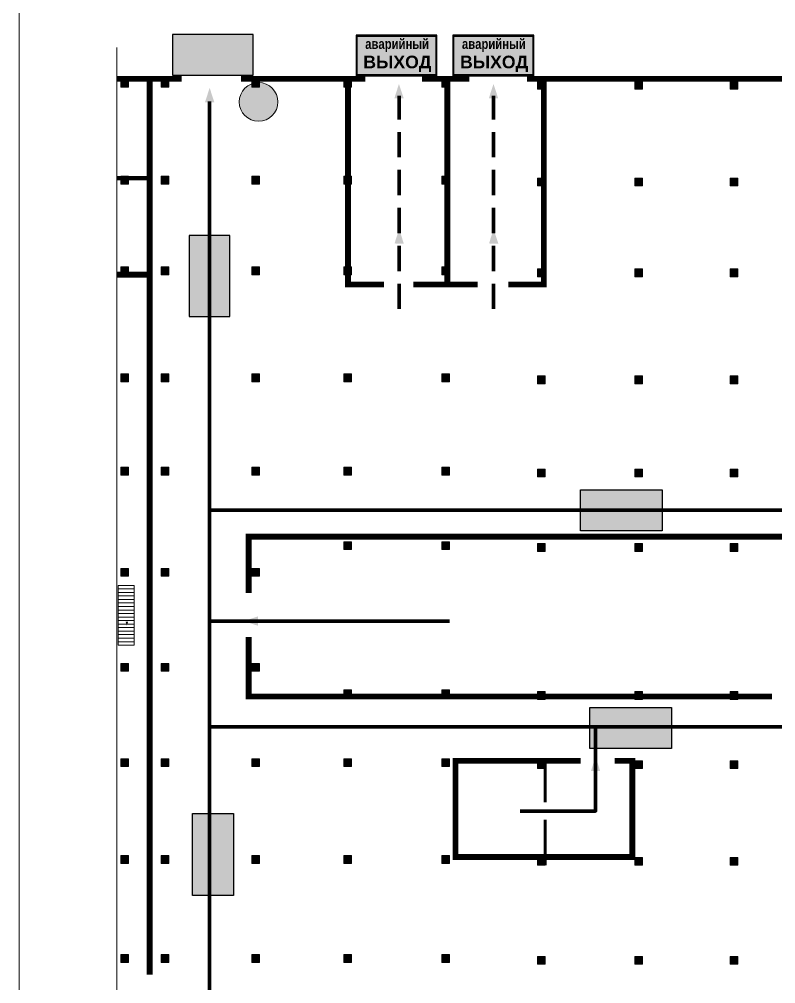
# Model space of a CAD drawing. Header units: millimetres. Extents: x 13810 to 67229, y 12374 to 21950.
# Drawn here: x 26676.6 to 26796.2, y 13916.4 to 14069 of the extents above; entities that cross this region are included whole.
import ezdxf

# ---------------------------------------------------------------- set-up
doc = ezdxf.new("R2010")
doc.units = ezdxf.units.MM
doc.linetypes.add('{ Wide Dash }', pattern=[12, 4, -2, 4, -2])
doc.layers.add('План_Штампы', color=7, linetype='Continuous')
doc.styles.add('обычный', font='arial.ttf')

# ---------------------------------------------------------------- blocks, each defined once
blk = doc.blocks.new('A$C7B4425F7')
at = {"true_color": 0xffffff}
blk.add_hatch(color=7, dxfattribs=at).paths.add_polyline_path([(0, 0), (-16, 0), (-16, -8), (0, -8)])
h = blk.add_hatch(color=126)
h.paths.add_polyline_path([(-0.2, -0.2), (-15.8, -0.2), (-15.8, -7.8), (-0.2, -7.8)])
h.paths.add_polyline_path([(-11.76, -2.03), (-11.76, -3.66), (-11.17, -3.66, -0.568275), (-11.17, -6.18), (-12.58, -6.18), (-12.58, -2.03)], flags=16)
h.paths.add_polyline_path([(-13.33, -4.12, -0.495768), (-13.59, -6.18), (-15.03, -6.18), (-15.03, -2.03), (-13.59, -2.03, -0.487973)], flags=16)
h.paths.add_polyline_path([(-10.25, -2.03), (-9.48, -2.03), (-9.48, -6.18), (-10.25, -6.18)], flags=16)
h.paths.add_polyline_path([(-13.84, -3.69), (-14.24, -3.69), (-14.24, -3.03), (-13.9, -3.03, -0.692621)], flags=0)
h.paths.add_polyline_path([(-9.15, -2.03), (-8.4, -2.03), (-8.04, -3.07), (-7.68, -2.03), (-6.93, -2.03), (-7.64, -4.1), (-6.93, -6.18), (-7.68, -6.18), (-8.04, -5.14), (-8.4, -6.18), (-9.15, -6.18), (-8.44, -4.1)], flags=16)
h.paths.add_polyline_path([(-11.76, -4.46), (-11.42, -4.46, -0.692621), (-11.36, -5.12), (-11.76, -5.12)], flags=0)
h.paths.add_polyline_path([(-13.9, -5.2), (-14.24, -5.2), (-14.24, -4.55), (-13.84, -4.55, -0.708038)], flags=0)
edge = h.paths.add_edge_path(flags=16)
edge.add_ellipse((-5.51, -4.08), major_axis=(0, 2.05), ratio=0.586184, start_angle=0, end_angle=360)
edge = h.paths.add_edge_path(flags=0)
edge.add_ellipse((-5.51, -4.08), major_axis=(0, 1.14), ratio=0.454828, start_angle=0, end_angle=360)
h.paths.add_polyline_path([(-4.13, -4.96, 0.377264), (-3.48, -4.52, 0.0555), (-3.16, -2.03), (-1.66, -2.03), (-1.66, -4.96), (-0.96, -4.96), (-0.96, -7.01), (-1.75, -7.01), (-1.75, -6.18), (-3.3, -6.18), (-3.3, -7.02), (-4.13, -7.02)], flags=16)
h.paths.add_polyline_path([(-2.73, -2.91), (-2.28, -2.91), (-2.28, -4.96), (-3.05, -4.96, 0.079136)], flags=0)
at = {"color": 126}
blk.add_lwpolyline([(-16, -8), (0, -8), (0, 0), (-16, 0)], close=True, dxfattribs=at)
blk = doc.blocks.new('A$C41C009D9')
at = {"true_color": 0xffffff}
blk.add_hatch(color=7, dxfattribs=at).paths.add_polyline_path([(0, 8), (-16, 8), (-16, 0), (0, 0)])
h = blk.add_hatch(color=126)
h.dxf.hatch_style = 1
h.paths.add_polyline_path([(-15.8, 7.8), (-15.8, 0.2), (-0.2, 0.2), (-0.2, 7.8)])
at = {"color": 126}
for points in [[(-16, 0), (0, 0), (0, 8), (-16, 8)], [(-16, 0), (0, 0), (0, 8), (-16, 8)], [(-15.8, 7.8), (-0.2, 7.8), (-0.2, 0.2), (-15.8, 0.2)]]:
    blk.add_lwpolyline(points, close=True, dxfattribs=at)
at = {"color": 7, "true_color": 0xffffff, "insert": (-15.8, 7.3), "char_height": 2.5, "width": 15.5999, "attachment_point": 1, "style": 'обычный'}
blk.add_mtext('\\pi1.6133;{\\fArial|b1|i0|c204|p34;\\H0.8x;\\W0.8;аварийный\\H1.25x;\\W1;\\P\\pi1.2327;ВЫХОД}', dxfattribs=at)
blk = doc.blocks.new('A$C7B8C2D5B')
at = {"lineweight": 0}
h = blk.add_hatch(color=5, dxfattribs=at)
h.dxf.hatch_style = 1
h.paths.add_polyline_path([(1.397, -3.024, 1), (-2.112, -3.024, 1)])
at = {"color": 5, "lineweight": 0}
blk.add_circle((-0.358, -3.024), 1.755, dxfattribs=at)
blk = doc.blocks.new('A$C32E8229D')
at = {"true_color": 0xffffff}
blk.add_hatch(color=7, dxfattribs=at).paths.add_polyline_path([(0, 0), (0, -8), (16, -8), (16, 0)])
h = blk.add_hatch(color=126)
h.paths.add_polyline_path([(0.2, -0.2), (15.8, -0.2), (15.8, -7.8), (0.2, -7.8)])
h.paths.add_polyline_path([(13.49, -2.05), (12.08, -2.05), (11.37, -2.63, 0.162397), (11.29, -2.84), (11.29, -3.63), (10.35, -3.63), (10.35, -4.05), (11.68, -4.05), (11.68, -3.48), (12.26, -4.28), (11.29, -5.1), (11.29, -6.78), (11.85, -6.78), (11.85, -5.44), (12.8, -4.64), (12.8, -5.94), (14.46, -5.94), (14.46, -5.39), (13.45, -5.39), (13.45, -3.97), (12.46, -2.59), (13.15, -2.59), (13.69, -3.34), (14.18, -3)], flags=16)
h.paths.add_polyline_path([(10.74, -1.82, 1), (11.8, -1.82, 1)], flags=16)
h.paths.add_polyline_path([(9.39, -3.59), (5.99, -3.59), (6.56, -3.03), (5.91, -3.03), (5.1, -3.83), (5.91, -4.64), (6.56, -4.64), (5.99, -4.09), (9.39, -4.09)], flags=16)
h.paths.add_polyline_path([(4.29, -1.08), (1.72, -1.08), (1.72, -6.6), (4.29, -6.6)], flags=16)
at = {"color": 126}
blk.add_lwpolyline([(16, -8), (0, -8), (0, 0), (16, 0)], close=True, dxfattribs=at)

msp = doc.modelspace()

# ---------------------------------------------------------------- hatches: boundary and pattern name
at = {"lineweight": 0}
h = msp.add_hatch(color=256, dxfattribs=at)
h.dxf.hatch_style = 1
h.paths.add_polyline_path([(26693.83, 14058.27), (26693.83, 14059.5), (26692.61, 14059.5), (26692.61, 14058.27)])
h = msp.add_hatch(color=256, dxfattribs=at)
h.dxf.hatch_style = 1
h.paths.add_polyline_path([(26700.22, 14058.27), (26700.22, 14059.5), (26699, 14059.5), (26699, 14058.27)])
h = msp.add_hatch(color=256, dxfattribs=at)
h.dxf.hatch_style = 1
h.paths.add_polyline_path([(26714.57, 14058.27), (26714.57, 14059.5), (26713.35, 14059.5), (26713.35, 14058.27)])
h = msp.add_hatch(color=256, dxfattribs=at)
h.dxf.hatch_style = 1
h.paths.add_polyline_path([(26729.13, 14058.27), (26729.13, 14059.5), (26727.91, 14059.5), (26727.91, 14058.27)])
h = msp.add_hatch(color=256, dxfattribs=at)
h.dxf.hatch_style = 1
h.paths.add_polyline_path([(26744.62, 14058.27), (26744.62, 14059.5), (26743.4, 14059.5), (26743.4, 14058.27)])
h = msp.add_hatch(color=256, dxfattribs=at)
h.dxf.hatch_style = 1
h.paths.add_polyline_path([(26759.76, 14057.96), (26759.76, 14059.19), (26758.54, 14059.19), (26758.54, 14057.96)])
h = msp.add_hatch(color=256, dxfattribs=at)
h.dxf.hatch_style = 1
h.paths.add_polyline_path([(26775.13, 14057.96), (26775.13, 14059.19), (26773.91, 14059.19), (26773.91, 14057.96)])
h = msp.add_hatch(color=256, dxfattribs=at)
h.dxf.hatch_style = 1
h.paths.add_polyline_path([(26790.2, 14057.96), (26790.2, 14059.19), (26788.98, 14059.19), (26788.98, 14057.96)])
h = msp.add_hatch(color=256, dxfattribs=at)
h.dxf.hatch_style = 1
h.paths.add_polyline_path([(26693.83, 14042.94), (26693.83, 14044.17), (26692.61, 14044.17), (26692.61, 14042.94)])
h = msp.add_hatch(color=256, dxfattribs=at)
h.dxf.hatch_style = 1
h.paths.add_polyline_path([(26700.22, 14042.94), (26700.22, 14044.17), (26699, 14044.17), (26699, 14042.94)])
h = msp.add_hatch(color=256, dxfattribs=at)
h.dxf.hatch_style = 1
h.paths.add_polyline_path([(26714.57, 14042.94), (26714.57, 14044.17), (26713.35, 14044.17), (26713.35, 14042.94)])
h = msp.add_hatch(color=256, dxfattribs=at)
h.dxf.hatch_style = 1
h.paths.add_polyline_path([(26729.13, 14042.94), (26729.13, 14044.17), (26727.91, 14044.17), (26727.91, 14042.94)])
h = msp.add_hatch(color=256, dxfattribs=at)
h.dxf.hatch_style = 1
h.paths.add_polyline_path([(26744.62, 14042.94), (26744.62, 14044.17), (26743.4, 14044.17), (26743.4, 14042.94)])
h = msp.add_hatch(color=256, dxfattribs=at)
h.dxf.hatch_style = 1
h.paths.add_polyline_path([(26759.76, 14042.64), (26759.76, 14043.87), (26758.54, 14043.87), (26758.54, 14042.64)])
h = msp.add_hatch(color=256, dxfattribs=at)
h.dxf.hatch_style = 1
h.paths.add_polyline_path([(26775.13, 14042.64), (26775.13, 14043.87), (26773.91, 14043.87), (26773.91, 14042.64)])
h = msp.add_hatch(color=256, dxfattribs=at)
h.dxf.hatch_style = 1
h.paths.add_polyline_path([(26790.2, 14042.64), (26790.2, 14043.87), (26788.98, 14043.87), (26788.98, 14042.64)])
h = msp.add_hatch(color=256, dxfattribs=at)
h.dxf.hatch_style = 1
h.paths.add_polyline_path([(26693.83, 14028.6), (26693.83, 14029.83), (26692.61, 14029.83), (26692.61, 14028.6)])
h = msp.add_hatch(color=256, dxfattribs=at)
h.dxf.hatch_style = 1
h.paths.add_polyline_path([(26700.22, 14028.6), (26700.22, 14029.83), (26699, 14029.83), (26699, 14028.6)])
h = msp.add_hatch(color=256, dxfattribs=at)
h.dxf.hatch_style = 1
h.paths.add_polyline_path([(26714.57, 14028.6), (26714.57, 14029.83), (26713.35, 14029.83), (26713.35, 14028.6)])
h = msp.add_hatch(color=256, dxfattribs=at)
h.dxf.hatch_style = 1
h.paths.add_polyline_path([(26729.13, 14028.6), (26729.13, 14029.83), (26727.91, 14029.83), (26727.91, 14028.6)])
h = msp.add_hatch(color=256, dxfattribs=at)
h.dxf.hatch_style = 1
h.paths.add_polyline_path([(26744.62, 14028.6), (26744.62, 14029.83), (26743.4, 14029.83), (26743.4, 14028.6)])
h = msp.add_hatch(color=256, dxfattribs=at)
h.dxf.hatch_style = 1
h.paths.add_polyline_path([(26759.76, 14028.29), (26759.76, 14029.52), (26758.54, 14029.52), (26758.54, 14028.29)])
h = msp.add_hatch(color=256, dxfattribs=at)
h.dxf.hatch_style = 1
h.paths.add_polyline_path([(26775.13, 14028.29), (26775.13, 14029.52), (26773.91, 14029.52), (26773.91, 14028.29)])
h = msp.add_hatch(color=256, dxfattribs=at)
h.dxf.hatch_style = 1
h.paths.add_polyline_path([(26790.2, 14028.29), (26790.2, 14029.52), (26788.98, 14029.52), (26788.98, 14028.29)])
h = msp.add_hatch(color=256, dxfattribs=at)
h.dxf.hatch_style = 1
h.paths.add_polyline_path([(26693.83, 14011.66), (26693.83, 14012.89), (26692.61, 14012.89), (26692.61, 14011.66)])
h = msp.add_hatch(color=256, dxfattribs=at)
h.dxf.hatch_style = 1
h.paths.add_polyline_path([(26700.22, 14011.66), (26700.22, 14012.89), (26699, 14012.89), (26699, 14011.66)])
h = msp.add_hatch(color=256, dxfattribs=at)
h.dxf.hatch_style = 1
h.paths.add_polyline_path([(26714.57, 14011.66), (26714.57, 14012.89), (26713.35, 14012.89), (26713.35, 14011.66)])
h = msp.add_hatch(color=256, dxfattribs=at)
h.dxf.hatch_style = 1
h.paths.add_polyline_path([(26729.13, 14011.66), (26729.13, 14012.89), (26727.91, 14012.89), (26727.91, 14011.66)])
h = msp.add_hatch(color=256, dxfattribs=at)
h.dxf.hatch_style = 1
h.paths.add_polyline_path([(26744.62, 14011.66), (26744.62, 14012.89), (26743.4, 14012.89), (26743.4, 14011.66)])
h = msp.add_hatch(color=256, dxfattribs=at)
h.dxf.hatch_style = 1
h.paths.add_polyline_path([(26759.76, 14011.35), (26759.76, 14012.58), (26758.54, 14012.58), (26758.54, 14011.35)])
h = msp.add_hatch(color=256, dxfattribs=at)
h.dxf.hatch_style = 1
h.paths.add_polyline_path([(26775.13, 14011.35), (26775.13, 14012.58), (26773.91, 14012.58), (26773.91, 14011.35)])
h = msp.add_hatch(color=256, dxfattribs=at)
h.dxf.hatch_style = 1
h.paths.add_polyline_path([(26790.2, 14011.35), (26790.2, 14012.58), (26788.98, 14012.58), (26788.98, 14011.35)])
h = msp.add_hatch(color=256, dxfattribs=at)
h.dxf.hatch_style = 1
h.paths.add_polyline_path([(26693.83, 13996.9), (26693.83, 13998.13), (26692.61, 13998.13), (26692.61, 13996.9)])
h = msp.add_hatch(color=256, dxfattribs=at)
h.dxf.hatch_style = 1
h.paths.add_polyline_path([(26700.22, 13996.9), (26700.22, 13998.13), (26699, 13998.13), (26699, 13996.9)])
h = msp.add_hatch(color=256, dxfattribs=at)
h.dxf.hatch_style = 1
h.paths.add_polyline_path([(26714.57, 13996.9), (26714.57, 13998.13), (26713.35, 13998.13), (26713.35, 13996.9)])
h = msp.add_hatch(color=256, dxfattribs=at)
h.dxf.hatch_style = 1
h.paths.add_polyline_path([(26729.13, 13996.9), (26729.13, 13998.13), (26727.91, 13998.13), (26727.91, 13996.9)])
h = msp.add_hatch(color=256, dxfattribs=at)
h.dxf.hatch_style = 1
h.paths.add_polyline_path([(26744.62, 13996.9), (26744.62, 13998.13), (26743.4, 13998.13), (26743.4, 13996.9)])
h = msp.add_hatch(color=256, dxfattribs=at)
h.dxf.hatch_style = 1
h.paths.add_polyline_path([(26759.76, 13996.6), (26759.76, 13997.83), (26758.54, 13997.83), (26758.54, 13996.6)])
h = msp.add_hatch(color=256, dxfattribs=at)
h.dxf.hatch_style = 1
h.paths.add_polyline_path([(26775.13, 13996.6), (26775.13, 13997.83), (26773.91, 13997.83), (26773.91, 13996.6)])
h = msp.add_hatch(color=256, dxfattribs=at)
h.dxf.hatch_style = 1
h.paths.add_polyline_path([(26790.2, 13996.6), (26790.2, 13997.83), (26788.98, 13997.83), (26788.98, 13996.6)])
h = msp.add_hatch(color=256, dxfattribs=at)
h.dxf.hatch_style = 1
h.paths.add_polyline_path([(26729.13, 13985.11), (26729.13, 13986.34), (26727.91, 13986.34), (26727.91, 13985.11)])
h = msp.add_hatch(color=256, dxfattribs=at)
h.dxf.hatch_style = 1
h.paths.add_polyline_path([(26744.62, 13985.11), (26744.62, 13986.34), (26743.4, 13986.34), (26743.4, 13985.11)])
h = msp.add_hatch(color=256, dxfattribs=at)
h.dxf.hatch_style = 1
h.paths.add_polyline_path([(26759.76, 13984.81), (26759.76, 13986.04), (26758.54, 13986.04), (26758.54, 13984.81)])
h = msp.add_hatch(color=256, dxfattribs=at)
h.dxf.hatch_style = 1
h.paths.add_polyline_path([(26775.13, 13984.81), (26775.13, 13986.04), (26773.91, 13986.04), (26773.91, 13984.81)])
h = msp.add_hatch(color=256, dxfattribs=at)
h.dxf.hatch_style = 1
h.paths.add_polyline_path([(26790.2, 13984.81), (26790.2, 13986.04), (26788.98, 13986.04), (26788.98, 13984.81)])
h = msp.add_hatch(color=256, dxfattribs=at)
h.dxf.hatch_style = 1
h.paths.add_polyline_path([(26693.83, 13980.9), (26693.83, 13982.13), (26692.61, 13982.13), (26692.61, 13980.9)])
h = msp.add_hatch(color=256, dxfattribs=at)
h.dxf.hatch_style = 1
h.paths.add_polyline_path([(26700.22, 13980.9), (26700.22, 13982.13), (26699, 13982.13), (26699, 13980.9)])
h = msp.add_hatch(color=256, dxfattribs=at)
h.dxf.hatch_style = 1
h.paths.add_polyline_path([(26714.57, 13980.9), (26714.57, 13982.13), (26713.35, 13982.13), (26713.35, 13980.9)])
h = msp.add_hatch(color=256, dxfattribs=at)
h.dxf.hatch_style = 1
h.paths.add_polyline_path([(26693.83, 13965.86), (26693.83, 13967.09), (26692.61, 13967.09), (26692.61, 13965.86)])
h = msp.add_hatch(color=256, dxfattribs=at)
h.dxf.hatch_style = 1
h.paths.add_polyline_path([(26700.22, 13965.86), (26700.22, 13967.09), (26699, 13967.09), (26699, 13965.86)])
h = msp.add_hatch(color=256, dxfattribs=at)
h.dxf.hatch_style = 1
h.paths.add_polyline_path([(26714.57, 13965.86), (26714.57, 13967.09), (26713.35, 13967.09), (26713.35, 13965.86)])
h = msp.add_hatch(color=256, dxfattribs=at)
h.dxf.hatch_style = 1
h.paths.add_polyline_path([(26729.13, 13961.69), (26729.13, 13962.92), (26727.91, 13962.92), (26727.91, 13961.69)])
h = msp.add_hatch(color=256, dxfattribs=at)
h.dxf.hatch_style = 1
h.paths.add_polyline_path([(26744.62, 13961.69), (26744.62, 13962.92), (26743.4, 13962.92), (26743.4, 13961.69)])
h = msp.add_hatch(color=256, dxfattribs=at)
h.dxf.hatch_style = 1
h.paths.add_polyline_path([(26759.76, 13961.38), (26759.76, 13962.62), (26758.54, 13962.62), (26758.54, 13961.38)])
h = msp.add_hatch(color=256, dxfattribs=at)
h.dxf.hatch_style = 1
h.paths.add_polyline_path([(26775.13, 13961.38), (26775.13, 13962.62), (26773.91, 13962.62), (26773.91, 13961.38)])
h = msp.add_hatch(color=256, dxfattribs=at)
h.dxf.hatch_style = 1
h.paths.add_polyline_path([(26790.2, 13961.38), (26790.2, 13962.62), (26788.98, 13962.62), (26788.98, 13961.38)])
h = msp.add_hatch(color=256, dxfattribs=at)
h.dxf.hatch_style = 1
h.paths.add_polyline_path([(26693.83, 13950.77), (26693.83, 13952), (26692.61, 13952), (26692.61, 13950.77)])
h = msp.add_hatch(color=256, dxfattribs=at)
h.dxf.hatch_style = 1
h.paths.add_polyline_path([(26700.22, 13950.77), (26700.22, 13952), (26699, 13952), (26699, 13950.77)])
h = msp.add_hatch(color=256, dxfattribs=at)
h.dxf.hatch_style = 1
h.paths.add_polyline_path([(26714.57, 13950.77), (26714.57, 13952), (26713.35, 13952), (26713.35, 13950.77)])
h = msp.add_hatch(color=256, dxfattribs=at)
h.dxf.hatch_style = 1
h.paths.add_polyline_path([(26729.13, 13950.77), (26729.13, 13952), (26727.91, 13952), (26727.91, 13950.77)])
h = msp.add_hatch(color=256, dxfattribs=at)
h.dxf.hatch_style = 1
h.paths.add_polyline_path([(26744.62, 13950.77), (26744.62, 13952), (26743.4, 13952), (26743.4, 13950.77)])
h = msp.add_hatch(color=256, dxfattribs=at)
h.dxf.hatch_style = 1
h.paths.add_polyline_path([(26759.76, 13950.46), (26759.76, 13951.7), (26758.54, 13951.7), (26758.54, 13950.46)])
h = msp.add_hatch(color=256, dxfattribs=at)
h.dxf.hatch_style = 1
h.paths.add_polyline_path([(26775.13, 13950.46), (26775.13, 13951.7), (26773.91, 13951.7), (26773.91, 13950.46)])
h = msp.add_hatch(color=256, dxfattribs=at)
h.dxf.hatch_style = 1
h.paths.add_polyline_path([(26790.2, 13950.46), (26790.2, 13951.7), (26788.98, 13951.7), (26788.98, 13950.46)])
h = msp.add_hatch(color=256, dxfattribs=at)
h.dxf.hatch_style = 1
h.paths.add_polyline_path([(26693.83, 13935.45), (26693.83, 13936.68), (26692.61, 13936.68), (26692.61, 13935.45)])
h = msp.add_hatch(color=256, dxfattribs=at)
h.dxf.hatch_style = 1
h.paths.add_polyline_path([(26700.22, 13935.45), (26700.22, 13936.68), (26699, 13936.68), (26699, 13935.45)])
h = msp.add_hatch(color=256, dxfattribs=at)
h.dxf.hatch_style = 1
h.paths.add_polyline_path([(26714.57, 13935.45), (26714.57, 13936.68), (26713.35, 13936.68), (26713.35, 13935.45)])
h = msp.add_hatch(color=256, dxfattribs=at)
h.dxf.hatch_style = 1
h.paths.add_polyline_path([(26729.13, 13935.45), (26729.13, 13936.68), (26727.91, 13936.68), (26727.91, 13935.45)])
h = msp.add_hatch(color=256, dxfattribs=at)
h.dxf.hatch_style = 1
h.paths.add_polyline_path([(26744.62, 13935.45), (26744.62, 13936.68), (26743.4, 13936.68), (26743.4, 13935.45)])
h = msp.add_hatch(color=256, dxfattribs=at)
h.dxf.hatch_style = 1
h.paths.add_polyline_path([(26759.76, 13935.14), (26759.76, 13936.37), (26758.54, 13936.37), (26758.54, 13935.14)])
h = msp.add_hatch(color=256, dxfattribs=at)
h.dxf.hatch_style = 1
h.paths.add_polyline_path([(26775.13, 13935.14), (26775.13, 13936.37), (26773.91, 13936.37), (26773.91, 13935.14)])
h = msp.add_hatch(color=256, dxfattribs=at)
h.dxf.hatch_style = 1
h.paths.add_polyline_path([(26790.2, 13935.14), (26790.2, 13936.37), (26788.98, 13936.37), (26788.98, 13935.14)])
h = msp.add_hatch(color=256, dxfattribs=at)
h.dxf.hatch_style = 1
h.paths.add_polyline_path([(26693.83, 13919.78), (26693.83, 13921.01), (26692.61, 13921.01), (26692.61, 13919.78)])
h = msp.add_hatch(color=256, dxfattribs=at)
h.dxf.hatch_style = 1
h.paths.add_polyline_path([(26700.22, 13919.78), (26700.22, 13921.01), (26699, 13921.01), (26699, 13919.78)])
h = msp.add_hatch(color=256, dxfattribs=at)
h.dxf.hatch_style = 1
h.paths.add_polyline_path([(26714.57, 13919.78), (26714.57, 13921.01), (26713.35, 13921.01), (26713.35, 13919.78)])
h = msp.add_hatch(color=256, dxfattribs=at)
h.dxf.hatch_style = 1
h.paths.add_polyline_path([(26729.13, 13919.78), (26729.13, 13921.01), (26727.91, 13921.01), (26727.91, 13919.78)])
h = msp.add_hatch(color=256, dxfattribs=at)
h.dxf.hatch_style = 1
h.paths.add_polyline_path([(26744.62, 13919.78), (26744.62, 13921.01), (26743.4, 13921.01), (26743.4, 13919.78)])
h = msp.add_hatch(color=256, dxfattribs=at)
h.dxf.hatch_style = 1
h.paths.add_polyline_path([(26759.76, 13919.48), (26759.76, 13920.71), (26758.54, 13920.71), (26758.54, 13919.48)])
h = msp.add_hatch(color=256, dxfattribs=at)
h.dxf.hatch_style = 1
h.paths.add_polyline_path([(26775.13, 13919.48), (26775.13, 13920.71), (26773.91, 13920.71), (26773.91, 13919.48)])
h = msp.add_hatch(color=256, dxfattribs=at)
h.dxf.hatch_style = 1
h.paths.add_polyline_path([(26790.2, 13919.48), (26790.2, 13920.71), (26788.98, 13920.71), (26788.98, 13919.48)])

# ---------------------------------------------------------------- linework, layer by layer
at = {"color": 126, "lineweight": 0, "true_color": 0x008754}
msp.add_lwpolyline([(26676.58, 14152.45), (27276.58, 14152.45), (27276.58, 13757.45), (26676.58, 13757.45)], close=True, dxfattribs=at)
at = {"lineweight": 0}
msp.add_lwpolyline([(26692.02, 13886.97), (26692.02, 14064.56)], dxfattribs=at)
for points, const_width in [([(26692.02, 14059.59), (26702.28, 14059.59)], 0.924), ([(26697.2, 13917.81), (26697.2, 14059.59)], 0.924), ([(26711.64, 14059.59), (26731.28, 14059.59)], 0.924), ([(26728.57, 14059.62), (26728.57, 14027.04), (26734.23, 14027.04)], 0.924), ([(26740.29, 14059.59), (26747.76, 14059.59)], 0.924), ([(26744.28, 14059.62), (26744.28, 14027.04)], 0.924), ([(26753.91, 14027.04), (26759.54, 14027.04), (26759.54, 14059.83)], 0.924), ([(26756.86, 14059.59), (26869.66, 14059.59)], 0.924), ([(26692.02, 14043.88), (26697.08, 14043.88)], 0.693), ([(26692.02, 14028.6), (26697.2, 14028.6)], 0.924), ([(26738.91, 14027.04), (26749.09, 14027.04)], 0.924), ([(26712.85, 13978.23), (26712.85, 13987.15), (26805.33, 13987.15), (26805.33, 13984.12)], 0.924), ([(26795.61, 13961.85), (26712.85, 13961.85), (26712.85, 13971.28)], 0.924), ([(26765.37, 13951.67), (26745.56, 13951.67), (26745.56, 13936.46), (26773.52, 13936.46), (26773.52, 13951.67), (26770.73, 13951.67)], 0.924), ([(26759.76, 13951.67), (26759.76, 13945.09)], 0.462), ([(26759.76, 13942.39), (26759.76, 13935.14)], 0.462)]:
    msp.add_lwpolyline(points, dxfattribs=dict(at, const_width=const_width))
for points in [[(26692.61, 14059.5), (26693.83, 14059.5), (26693.83, 14058.27), (26692.61, 14058.27)], [(26699, 14059.5), (26700.22, 14059.5), (26700.22, 14058.27), (26699, 14058.27)], [(26713.35, 14059.5), (26714.57, 14059.5), (26714.57, 14058.27), (26713.35, 14058.27)], [(26727.91, 14059.5), (26729.13, 14059.5), (26729.13, 14058.27), (26727.91, 14058.27)], [(26743.4, 14059.5), (26744.62, 14059.5), (26744.62, 14058.27), (26743.4, 14058.27)], [(26758.54, 14059.19), (26759.76, 14059.19), (26759.76, 14057.96), (26758.54, 14057.96)], [(26773.91, 14059.19), (26775.13, 14059.19), (26775.13, 14057.96), (26773.91, 14057.96)], [(26788.98, 14059.19), (26790.2, 14059.19), (26790.2, 14057.96), (26788.98, 14057.96)], [(26692.61, 14044.17), (26693.83, 14044.17), (26693.83, 14042.94), (26692.61, 14042.94)], [(26699, 14044.17), (26700.22, 14044.17), (26700.22, 14042.94), (26699, 14042.94)], [(26713.35, 14044.17), (26714.57, 14044.17), (26714.57, 14042.94), (26713.35, 14042.94)], [(26727.91, 14044.17), (26729.13, 14044.17), (26729.13, 14042.94), (26727.91, 14042.94)], [(26743.4, 14044.17), (26744.62, 14044.17), (26744.62, 14042.94), (26743.4, 14042.94)], [(26758.54, 14043.87), (26759.76, 14043.87), (26759.76, 14042.64), (26758.54, 14042.64)], [(26773.91, 14043.87), (26775.13, 14043.87), (26775.13, 14042.64), (26773.91, 14042.64)], [(26788.98, 14043.87), (26790.2, 14043.87), (26790.2, 14042.64), (26788.98, 14042.64)], [(26692.61, 14029.83), (26693.83, 14029.83), (26693.83, 14028.6), (26692.61, 14028.6)], [(26699, 14029.83), (26700.22, 14029.83), (26700.22, 14028.6), (26699, 14028.6)], [(26713.35, 14029.83), (26714.57, 14029.83), (26714.57, 14028.6), (26713.35, 14028.6)], [(26727.91, 14029.83), (26729.13, 14029.83), (26729.13, 14028.6), (26727.91, 14028.6)], [(26743.4, 14029.83), (26744.62, 14029.83), (26744.62, 14028.6), (26743.4, 14028.6)], [(26758.54, 14029.52), (26759.76, 14029.52), (26759.76, 14028.29), (26758.54, 14028.29)], [(26773.91, 14029.52), (26775.13, 14029.52), (26775.13, 14028.29), (26773.91, 14028.29)], [(26788.98, 14029.52), (26790.2, 14029.52), (26790.2, 14028.29), (26788.98, 14028.29)], [(26692.61, 14012.89), (26693.83, 14012.89), (26693.83, 14011.66), (26692.61, 14011.66)], [(26699, 14012.89), (26700.22, 14012.89), (26700.22, 14011.66), (26699, 14011.66)], [(26713.35, 14012.89), (26714.57, 14012.89), (26714.57, 14011.66), (26713.35, 14011.66)], [(26727.91, 14012.89), (26729.13, 14012.89), (26729.13, 14011.66), (26727.91, 14011.66)], [(26743.4, 14012.89), (26744.62, 14012.89), (26744.62, 14011.66), (26743.4, 14011.66)], [(26758.54, 14012.58), (26759.76, 14012.58), (26759.76, 14011.35), (26758.54, 14011.35)], [(26773.91, 14012.58), (26775.13, 14012.58), (26775.13, 14011.35), (26773.91, 14011.35)], [(26788.98, 14012.58), (26790.2, 14012.58), (26790.2, 14011.35), (26788.98, 14011.35)], [(26692.61, 13998.13), (26693.83, 13998.13), (26693.83, 13996.9), (26692.61, 13996.9)], [(26699, 13998.13), (26700.22, 13998.13), (26700.22, 13996.9), (26699, 13996.9)], [(26713.35, 13998.13), (26714.57, 13998.13), (26714.57, 13996.9), (26713.35, 13996.9)], [(26727.91, 13998.13), (26729.13, 13998.13), (26729.13, 13996.9), (26727.91, 13996.9)], [(26743.4, 13998.13), (26744.62, 13998.13), (26744.62, 13996.9), (26743.4, 13996.9)], [(26758.54, 13997.83), (26759.76, 13997.83), (26759.76, 13996.6), (26758.54, 13996.6)], [(26773.91, 13997.83), (26775.13, 13997.83), (26775.13, 13996.6), (26773.91, 13996.6)], [(26788.98, 13997.83), (26790.2, 13997.83), (26790.2, 13996.6), (26788.98, 13996.6)], [(26727.91, 13986.34), (26729.13, 13986.34), (26729.13, 13985.11), (26727.91, 13985.11)], [(26743.4, 13986.34), (26744.62, 13986.34), (26744.62, 13985.11), (26743.4, 13985.11)], [(26758.54, 13986.04), (26759.76, 13986.04), (26759.76, 13984.81), (26758.54, 13984.81)], [(26773.91, 13986.04), (26775.13, 13986.04), (26775.13, 13984.81), (26773.91, 13984.81)], [(26788.98, 13986.04), (26790.2, 13986.04), (26790.2, 13984.81), (26788.98, 13984.81)], [(26692.61, 13982.13), (26693.83, 13982.13), (26693.83, 13980.9), (26692.61, 13980.9)], [(26699, 13982.13), (26700.22, 13982.13), (26700.22, 13980.9), (26699, 13980.9)], [(26713.35, 13982.13), (26714.57, 13982.13), (26714.57, 13980.9), (26713.35, 13980.9)], [(26692.23, 13978.88), (26694.73, 13978.88), (26694.73, 13979.44), (26692.23, 13979.44)], [(26692.23, 13978.33), (26694.73, 13978.33), (26694.73, 13978.88), (26692.23, 13978.88)], [(26692.23, 13977.77), (26694.73, 13977.77), (26694.73, 13978.33), (26692.23, 13978.33)], [(26692.23, 13977.21), (26694.73, 13977.21), (26694.73, 13977.77), (26692.23, 13977.77)], [(26692.23, 13976.66), (26694.73, 13976.66), (26694.73, 13977.21), (26692.23, 13977.21)], [(26692.23, 13976.1), (26694.73, 13976.1), (26694.73, 13976.66), (26692.23, 13976.66)], [(26692.23, 13975.54), (26694.73, 13975.54), (26694.73, 13976.1), (26692.23, 13976.1)], [(26692.23, 13974.98), (26694.73, 13974.98), (26694.73, 13975.54), (26692.23, 13975.54)], [(26692.23, 13974.43), (26694.73, 13974.43), (26694.73, 13974.98), (26692.23, 13974.98)], [(26692.23, 13973.87), (26694.73, 13973.87), (26694.73, 13974.43), (26692.23, 13974.43)], [(26692.23, 13973.31), (26694.73, 13973.31), (26694.73, 13973.87), (26692.23, 13973.87)], [(26692.23, 13972.75), (26694.73, 13972.75), (26694.73, 13973.31), (26692.23, 13973.31)], [(26692.23, 13972.2), (26694.73, 13972.2), (26694.73, 13972.75), (26692.23, 13972.75)], [(26692.23, 13971.64), (26694.73, 13971.64), (26694.73, 13972.2), (26692.23, 13972.2)], [(26692.23, 13971.08), (26694.73, 13971.08), (26694.73, 13971.64), (26692.23, 13971.64)], [(26692.23, 13970.52), (26694.73, 13970.52), (26694.73, 13971.08), (26692.23, 13971.08)], [(26692.23, 13969.97), (26694.73, 13969.97), (26694.73, 13970.52), (26692.23, 13970.52)], [(26692.61, 13967.09), (26693.83, 13967.09), (26693.83, 13965.86), (26692.61, 13965.86)], [(26699, 13967.09), (26700.22, 13967.09), (26700.22, 13965.86), (26699, 13965.86)], [(26713.35, 13967.09), (26714.57, 13967.09), (26714.57, 13965.86), (26713.35, 13965.86)], [(26727.91, 13962.92), (26729.13, 13962.92), (26729.13, 13961.69), (26727.91, 13961.69)], [(26743.4, 13962.92), (26744.62, 13962.92), (26744.62, 13961.69), (26743.4, 13961.69)], [(26758.54, 13962.62), (26759.76, 13962.62), (26759.76, 13961.38), (26758.54, 13961.38)], [(26773.91, 13962.62), (26775.13, 13962.62), (26775.13, 13961.38), (26773.91, 13961.38)], [(26788.98, 13962.62), (26790.2, 13962.62), (26790.2, 13961.38), (26788.98, 13961.38)], [(26692.61, 13952), (26693.83, 13952), (26693.83, 13950.77), (26692.61, 13950.77)], [(26699, 13952), (26700.22, 13952), (26700.22, 13950.77), (26699, 13950.77)], [(26713.35, 13952), (26714.57, 13952), (26714.57, 13950.77), (26713.35, 13950.77)], [(26727.91, 13952), (26729.13, 13952), (26729.13, 13950.77), (26727.91, 13950.77)], [(26743.4, 13952), (26744.62, 13952), (26744.62, 13950.77), (26743.4, 13950.77)], [(26758.54, 13951.7), (26759.76, 13951.7), (26759.76, 13950.46), (26758.54, 13950.46)], [(26773.91, 13951.7), (26775.13, 13951.7), (26775.13, 13950.46), (26773.91, 13950.46)], [(26788.98, 13951.7), (26790.2, 13951.7), (26790.2, 13950.46), (26788.98, 13950.46)], [(26692.61, 13936.68), (26693.83, 13936.68), (26693.83, 13935.45), (26692.61, 13935.45)], [(26699, 13936.68), (26700.22, 13936.68), (26700.22, 13935.45), (26699, 13935.45)], [(26713.35, 13936.68), (26714.57, 13936.68), (26714.57, 13935.45), (26713.35, 13935.45)], [(26727.91, 13936.68), (26729.13, 13936.68), (26729.13, 13935.45), (26727.91, 13935.45)], [(26743.4, 13936.68), (26744.62, 13936.68), (26744.62, 13935.45), (26743.4, 13935.45)], [(26758.54, 13936.37), (26759.76, 13936.37), (26759.76, 13935.14), (26758.54, 13935.14)], [(26773.91, 13936.37), (26775.13, 13936.37), (26775.13, 13935.14), (26773.91, 13935.14)], [(26788.98, 13936.37), (26790.2, 13936.37), (26790.2, 13935.14), (26788.98, 13935.14)], [(26692.61, 13921.01), (26693.83, 13921.01), (26693.83, 13919.78), (26692.61, 13919.78)], [(26699, 13921.01), (26700.22, 13921.01), (26700.22, 13919.78), (26699, 13919.78)], [(26713.35, 13921.01), (26714.57, 13921.01), (26714.57, 13919.78), (26713.35, 13919.78)], [(26727.91, 13921.01), (26729.13, 13921.01), (26729.13, 13919.78), (26727.91, 13919.78)], [(26743.4, 13921.01), (26744.62, 13921.01), (26744.62, 13919.78), (26743.4, 13919.78)], [(26758.54, 13920.71), (26759.76, 13920.71), (26759.76, 13919.48), (26758.54, 13919.48)], [(26773.91, 13920.71), (26775.13, 13920.71), (26775.13, 13919.48), (26773.91, 13919.48)], [(26788.98, 13920.71), (26790.2, 13920.71), (26790.2, 13919.48), (26788.98, 13919.48)]]:
    msp.add_lwpolyline(points, close=True, dxfattribs=at)
at = {"color": 126, "lineweight": 100, "true_color": 0x008754}
for points in [[(26706.65, 14056.01), (26706.65, 13910.15), (26725.54, 13910.15), (26725.54, 13891.17)], [(26706.65, 13991.36), (27167.01, 13991.36)], [(26706.65, 13973.79), (26744.59, 13973.79)], [(26706.65, 13957.07), (27167.01, 13957.07)], [(26755.81, 13943.72), (26767.71, 13943.72), (26767.71, 13957.07)]]:
    msp.add_lwpolyline(points, dxfattribs=at)
at = {"color": 126, "linetype": '{ Wide Dash }', "lineweight": 100, "true_color": 0x008754}
for points in [[(26736.63, 14023.18), (26736.63, 14056.88)], [(26751.57, 14023.18), (26751.57, 14056.88)]]:
    msp.add_lwpolyline(points, dxfattribs=at)
at = {"layer": 'План_Штампы', "color": 126, "true_color": 0x008754}
for points in [[(26707.42, 14055.9), (26705.95, 14055.9), (26706.68, 14058.17)], [(26737.37, 14056.53), (26735.9, 14056.53), (26736.62, 14058.79)], [(26752.31, 14056.53), (26750.84, 14056.53), (26751.57, 14058.79)], [(26737.39, 14033.53), (26735.92, 14033.54), (26736.65, 14035.8)], [(26752.34, 14033.53), (26750.86, 14033.54), (26751.59, 14035.8)], [(26714.33, 13974.53), (26714.33, 13973.05), (26712.06, 13973.78)], [(26768.46, 13950.04), (26766.98, 13950.04), (26767.71, 13952.31)]]:
    msp.add_solid(points, dxfattribs=at)
at = {"layer": 'План_Штампы'}
msp.add_solid([(26693.39, 13973.71), (26693.79, 13973.71), (26693.59, 13973.1)], dxfattribs=at)

# ---------------------------------------------------------------- block references
for name, p, xscale, yscale, zscale in [('A$C41C009D9', (26742.63, 14060.09), 0.8, 0.8, 0.8), ('A$C41C009D9', (26757.93, 14060.09), 0.8, 0.8, 0.8), ('A$C7B8C2D5B', (26715.04, 14061.21), 1.741935482621193, 1.741935482621193, 1.741935482621193)]:
    msp.add_blockref(name, p, dxfattribs=dict(xscale=xscale, yscale=yscale, zscale=zscale))
at = {"layer": 'План_Штампы', "xscale": 0.8, "yscale": 0.8, "zscale": 0.8}
msp.add_blockref('A$C7B4425F7', (26713.58, 14066.59), dxfattribs=at)
at = {"layer": 'План_Штампы', "color": 126, "true_color": 0x008754}
for p, xscale, yscale, zscale, rotation in [((26703.45, 14034.78), -0.8, 0.8, 0.8, 90), ((26765.31, 13994.55), 0.8100087101568005, 0.8100087101568005, 0.8100087101568005, 359.9978653237144), ((26766.79, 13960.12), 0.8100087101568005, 0.8100087101568005, 0.8100087101568005, 359.9978653237144), ((26703.95, 13930.36), 0.8100087101568005, 0.8100087101568005, 0.8100087101568005, 89.99786532371444)]:
    msp.add_blockref('A$C32E8229D', p, dxfattribs=dict(at, xscale=xscale, yscale=yscale, zscale=zscale, rotation=rotation))

doc.saveas('drawing.dxf')
